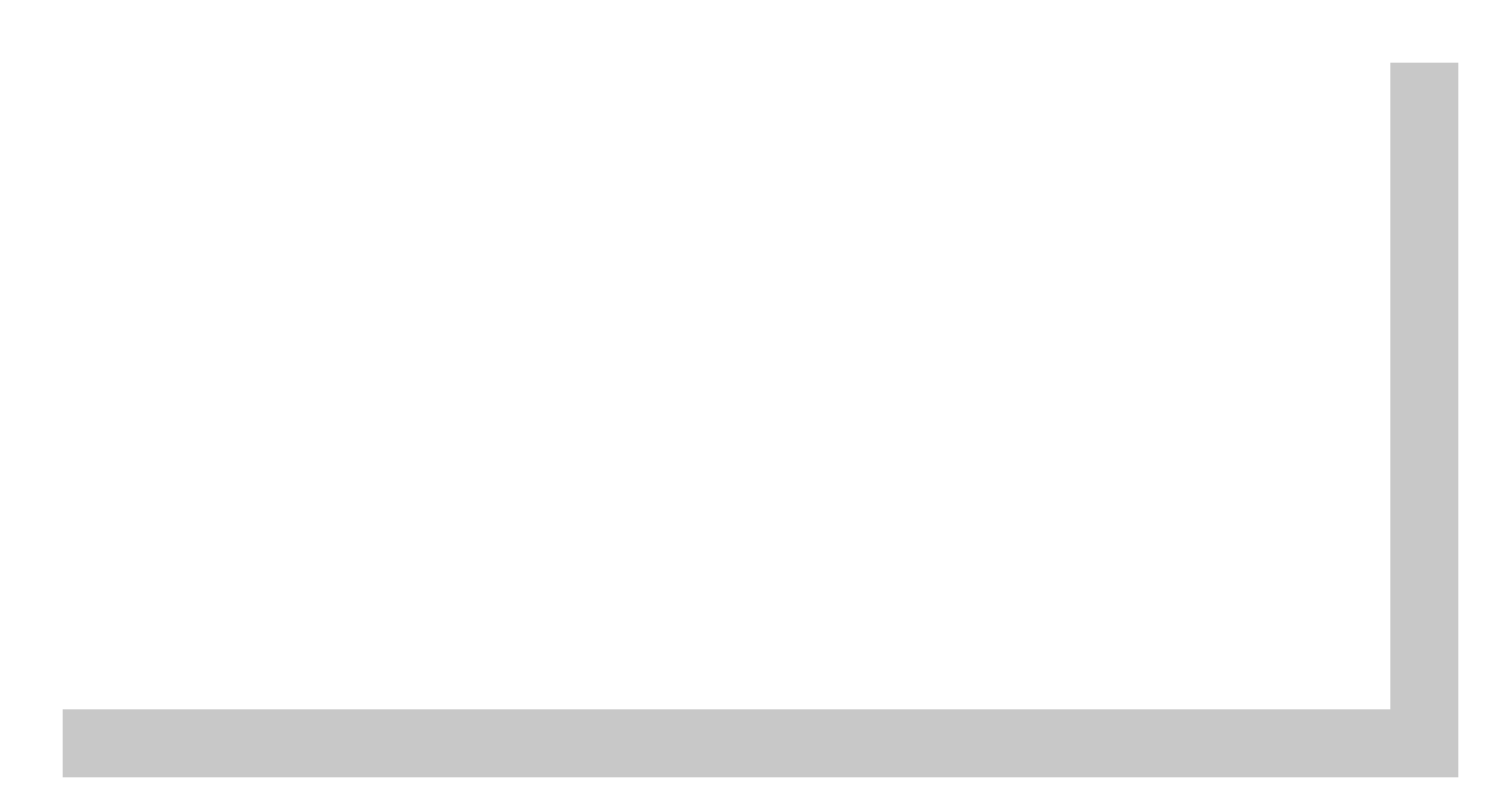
# Model space of a CAD drawing. Header units: millimetres. Extents: x -0.2 to 10.2, y -0.2 to 5.2.
import ezdxf

# ---------------------------------------------------------------- set-up
doc = ezdxf.new("R2010")
doc.units = ezdxf.units.MM

msp = doc.modelspace()

# ---------------------------------------------------------------- linework, layer by layer
at = {"const_width": 0.5}
msp.add_lwpolyline([(0, 0), (10, 0), (10, 5)], dxfattribs=at)

doc.saveas('drawing.dxf')
